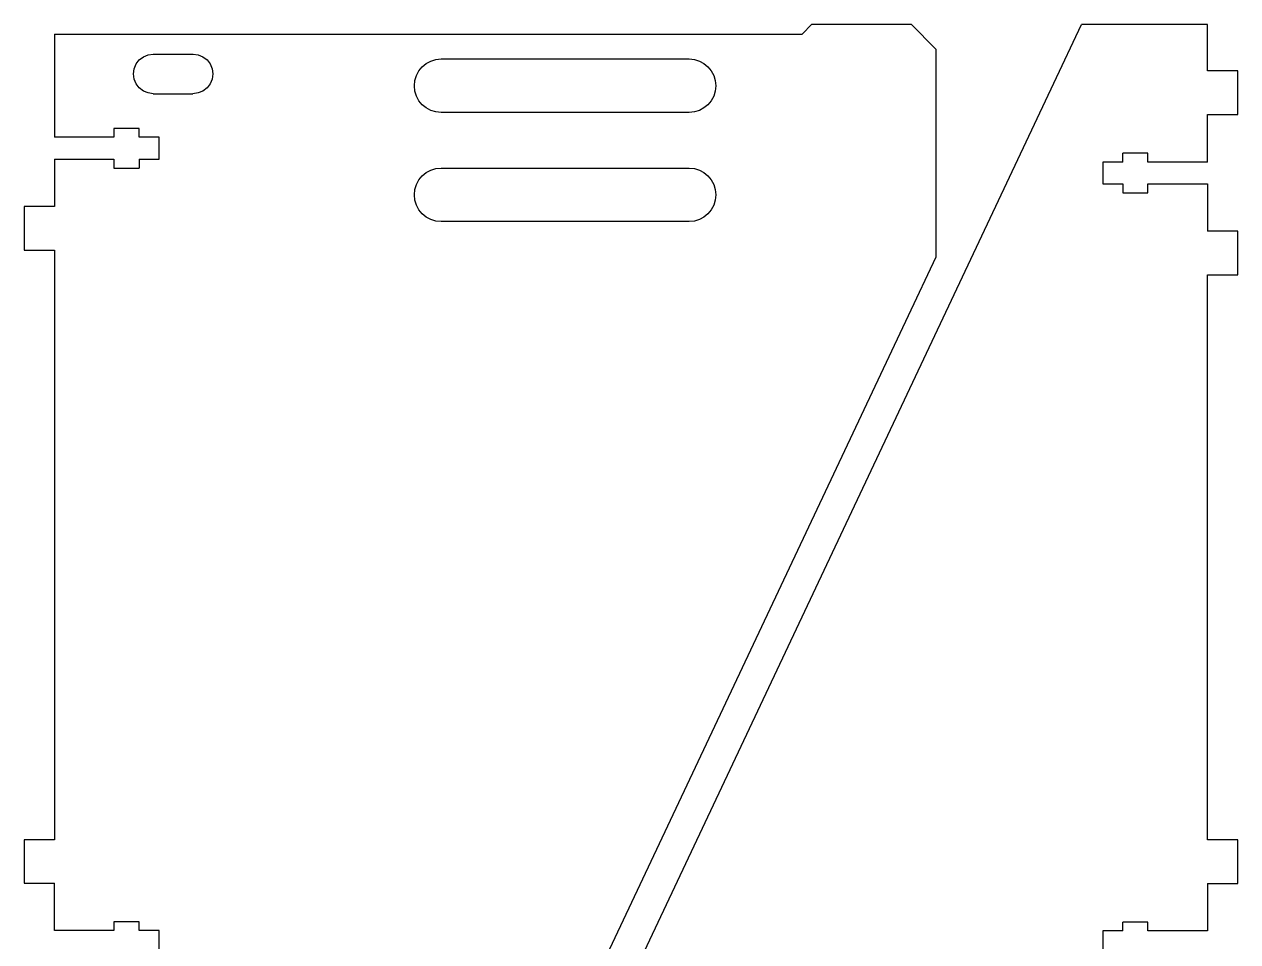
# Model space of a CAD drawing. Extents: x 0 to 621, y -370 to 0.
# Drawn here: x 376.2 to 620.9, y -185 to 0 of the extents above; entities that cross this region are included whole.
import ezdxf

# ---------------------------------------------------------------- set-up
doc = ezdxf.new("R2010")
doc.units = 0
doc.layers.get('0').update_dxf_attribs({"linetype": 'CONTINUOUS'})

# ---------------------------------------------------------------- blocks, each defined once
blk = doc.blocks.new('BLOCK_2481')
at = {"color": 7}
blk.add_lwpolyline([(620.94, -50.52), (620.94, -41.72)], dxfattribs=at)
blk = doc.blocks.new('BLOCK_2486')
at = {"color": 7}
blk.add_lwpolyline([(398.73, -8), (399.36, -7.17)], dxfattribs=at)
blk = doc.blocks.new('BLOCK_2487')
at = {"color": 7}
blk.add_lwpolyline([(414.05, -8.96), (414.19, -10)], dxfattribs=at)
blk = doc.blocks.new('BLOCK_2488')
at = {"color": 7}
blk.add_lwpolyline([(413.65, -8), (414.05, -8.96)], dxfattribs=at)
blk = doc.blocks.new('BLOCK_2489')
at = {"color": 7}
blk.add_lwpolyline([(394.25, -182.8), (382.25, -182.8)], dxfattribs=at)
blk = doc.blocks.new('BLOCK_2490')
at = {"color": 7}
blk.add_lwpolyline([(402.19, -14), (401.16, -13.86)], dxfattribs=at)
blk = doc.blocks.new('BLOCK_2491')
at = {"color": 7}
blk.add_lwpolyline([(410.25, -6), (411.22, -6.14)], dxfattribs=at)
blk = doc.blocks.new('BLOCK_2492')
at = {"color": 7}
blk.add_lwpolyline([(402.19, -6), (410.25, -6)], dxfattribs=at)
blk = doc.blocks.new('BLOCK_2494')
at = {"color": 7}
blk.add_lwpolyline([(535.05, 0), (555.05, 0)], dxfattribs=at)
blk = doc.blocks.new('BLOCK_2495')
at = {"color": 7}
blk.add_lwpolyline([(399.35, -22.79), (399.35, -20.99)], dxfattribs=at)
blk = doc.blocks.new('BLOCK_2496')
at = {"color": 7}
blk.add_lwpolyline([(394.25, -22.79), (382.25, -22.79)], dxfattribs=at)
blk = doc.blocks.new('BLOCK_2497')
at = {"color": 7}
blk.add_lwpolyline([(394.25, -20.99), (394.25, -22.79)], dxfattribs=at)
blk = doc.blocks.new('BLOCK_2498')
at = {"color": 7}
blk.add_lwpolyline([(382.25, -27.19), (382.25, -36.75)], dxfattribs=at)
blk = doc.blocks.new('BLOCK_2524')
at = {"color": 7}
blk.add_lwpolyline([(414.05, -11.04), (413.65, -12)], dxfattribs=at)
blk = doc.blocks.new('BLOCK_2528')
at = {"color": 7}
blk.add_lwpolyline([(614.84, -182.86), (602.84, -182.86)], dxfattribs=at)
blk = doc.blocks.new('BLOCK_2536')
at = {"color": 7}
blk.add_lwpolyline([(382.25, -36.75), (376.15, -36.75)], dxfattribs=at)
blk = doc.blocks.new('BLOCK_2537')
at = {"color": 7}
blk.add_lwpolyline([(376.15, -36.75), (376.15, -45.55)], dxfattribs=at)
blk = doc.blocks.new('BLOCK_2538')
at = {"color": 7}
blk.add_lwpolyline([(376.15, -45.55), (382.25, -45.55)], dxfattribs=at)
blk = doc.blocks.new('BLOCK_2539')
at = {"color": 7}
blk.add_lwpolyline([(382.25, -45.55), (382.25, -164.45)], dxfattribs=at)
blk = doc.blocks.new('BLOCK_2541')
at = {"color": 7}
blk.add_lwpolyline([(555.05, 0), (560.05, -5)], dxfattribs=at)
blk = doc.blocks.new('BLOCK_2542')
at = {"color": 7}
blk.add_lwpolyline([(533.05, -2), (535.05, 0)], dxfattribs=at)
blk = doc.blocks.new('BLOCK_2543')
at = {"color": 7}
blk.add_lwpolyline([(398.33, -11.04), (398.19, -10)], dxfattribs=at)
blk = doc.blocks.new('BLOCK_2544')
at = {"color": 7}
blk.add_lwpolyline([(620.94, -164.51), (614.84, -164.51)], dxfattribs=at)
blk = doc.blocks.new('BLOCK_2545')
at = {"color": 7}
blk.add_lwpolyline([(614.84, -164.51), (614.84, -50.52)], dxfattribs=at)
blk = doc.blocks.new('BLOCK_2549')
at = {"color": 7}
blk.add_lwpolyline([(614.84, -173.31), (614.84, -182.86)], dxfattribs=at)
blk = doc.blocks.new('BLOCK_2551')
at = {"color": 7}
blk.add_lwpolyline([(614.84, -18.22), (620.94, -18.22)], dxfattribs=at)
blk = doc.blocks.new('BLOCK_2552')
at = {"color": 7}
blk.add_lwpolyline([(620.94, -18.22), (620.94, -9.42)], dxfattribs=at)
blk = doc.blocks.new('BLOCK_2553')
at = {"color": 7}
blk.add_lwpolyline([(620.94, -9.42), (614.84, -9.42)], dxfattribs=at)
blk = doc.blocks.new('BLOCK_2554')
at = {"color": 7}
blk.add_lwpolyline([(614.84, -9.42), (614.84, -0.06)], dxfattribs=at)
blk = doc.blocks.new('BLOCK_2555')
at = {"color": 7}
blk.add_lwpolyline([(620.94, -41.72), (614.84, -41.72)], dxfattribs=at)
blk = doc.blocks.new('BLOCK_2556')
at = {"color": 7}
blk.add_lwpolyline([(614.84, -50.52), (620.94, -50.52)], dxfattribs=at)
blk = doc.blocks.new('BLOCK_2557')
at = {"color": 7}
blk.add_lwpolyline([(403.35, -187.2), (403.35, -182.8)], dxfattribs=at)
blk = doc.blocks.new('BLOCK_2558')
at = {"color": 7}
blk.add_lwpolyline([(560.05, -47), (407.65, -370)], dxfattribs=at)
blk = doc.blocks.new('BLOCK_2561')
at = {"color": 7}
blk.add_lwpolyline([(411.22, -13.86), (410.19, -14)], dxfattribs=at)
blk = doc.blocks.new('BLOCK_2563')
at = {"color": 7}
blk.add_lwpolyline([(382.25, -182.8), (382.25, -173.25)], dxfattribs=at)
blk = doc.blocks.new('BLOCK_2576')
at = {"color": 7}
blk.add_lwpolyline([(403.35, -27.19), (403.35, -22.79)], dxfattribs=at)
blk = doc.blocks.new('BLOCK_2577')
at = {"color": 7}
blk.add_lwpolyline([(399.35, -27.19), (403.35, -27.19)], dxfattribs=at)
blk = doc.blocks.new('BLOCK_2578')
at = {"color": 7}
blk.add_lwpolyline([(399.35, -27.19), (399.35, -28.99)], dxfattribs=at)
blk = doc.blocks.new('BLOCK_2579')
at = {"color": 7}
blk.add_lwpolyline([(382.25, -27.19), (394.25, -27.19)], dxfattribs=at)
blk = doc.blocks.new('BLOCK_2580')
at = {"color": 7}
blk.add_lwpolyline([(394.25, -27.19), (394.25, -28.99)], dxfattribs=at)
blk = doc.blocks.new('BLOCK_2581')
at = {"color": 7}
blk.add_lwpolyline([(403.35, -22.79), (399.35, -22.79)], dxfattribs=at)
blk = doc.blocks.new('BLOCK_2582')
at = {"color": 7}
blk.add_lwpolyline([(413.02, -7.17), (413.65, -8)], dxfattribs=at)
blk = doc.blocks.new('BLOCK_2583')
at = {"color": 7}
blk.add_lwpolyline([(412.19, -6.54), (413.02, -7.17)], dxfattribs=at)
blk = doc.blocks.new('BLOCK_2584')
at = {"color": 7}
blk.add_lwpolyline([(411.22, -6.14), (412.19, -6.54)], dxfattribs=at)
blk = doc.blocks.new('BLOCK_2586')
at = {"color": 7}
blk.add_lwpolyline([(400.19, -6.54), (401.16, -6.14)], dxfattribs=at)
blk = doc.blocks.new('BLOCK_2587')
at = {"color": 7}
blk.add_lwpolyline([(401.16, -6.14), (402.19, -6)], dxfattribs=at)
blk = doc.blocks.new('BLOCK_2588')
at = {"color": 7}
blk.add_lwpolyline([(398.33, -8.96), (398.73, -8)], dxfattribs=at)
blk = doc.blocks.new('BLOCK_2589')
at = {"color": 7}
blk.add_lwpolyline([(593.74, -182.86), (593.74, -187.26)], dxfattribs=at)
blk = doc.blocks.new('BLOCK_2590')
at = {"color": 7}
blk.add_lwpolyline([(437.04, -323.06), (589.44, -0.06)], dxfattribs=at)
blk = doc.blocks.new('BLOCK_2591')
at = {"color": 7}
blk.add_lwpolyline([(597.74, -182.86), (593.74, -182.86)], dxfattribs=at)
blk = doc.blocks.new('BLOCK_2592')
at = {"color": 7}
blk.add_lwpolyline([(597.74, -182.86), (597.74, -181.06)], dxfattribs=at)
blk = doc.blocks.new('BLOCK_2594')
at = {"color": 7}
blk.add_lwpolyline([(614.84, -0.06), (589.44, -0.06)], dxfattribs=at)
blk = doc.blocks.new('BLOCK_2600')
at = {"color": 7}
blk.add_lwpolyline([(602.84, -181.06), (597.74, -181.06)], dxfattribs=at)
blk = doc.blocks.new('BLOCK_2603')
at = {"color": 7}
blk.add_lwpolyline([(593.74, -27.78), (593.74, -32.18)], dxfattribs=at)
blk = doc.blocks.new('BLOCK_2604')
at = {"color": 7}
blk.add_lwpolyline([(597.74, -27.78), (593.74, -27.78)], dxfattribs=at)
blk = doc.blocks.new('BLOCK_2605')
at = {"color": 7}
blk.add_lwpolyline([(597.74, -27.78), (597.74, -25.98)], dxfattribs=at)
blk = doc.blocks.new('BLOCK_2606')
at = {"color": 7}
blk.add_lwpolyline([(614.84, -27.78), (602.84, -27.78)], dxfattribs=at)
blk = doc.blocks.new('BLOCK_2607')
at = {"color": 7}
blk.add_lwpolyline([(593.74, -32.18), (597.74, -32.18)], dxfattribs=at)
blk = doc.blocks.new('BLOCK_2608')
at = {"color": 7}
blk.add_lwpolyline([(602.84, -32.18), (614.84, -32.18)], dxfattribs=at)
blk = doc.blocks.new('BLOCK_2609')
at = {"color": 7}
blk.add_lwpolyline([(597.74, -33.98), (602.84, -33.98)], dxfattribs=at)
blk = doc.blocks.new('BLOCK_2610')
at = {"color": 7}
blk.add_lwpolyline([(602.84, -25.98), (597.74, -25.98)], dxfattribs=at)
blk = doc.blocks.new('BLOCK_2611')
at = {"color": 7}
blk.add_lwpolyline([(597.74, -32.18), (597.74, -33.98)], dxfattribs=at)
blk = doc.blocks.new('BLOCK_2612')
at = {"color": 7}
blk.add_lwpolyline([(614.84, -27.78), (614.84, -18.22)], dxfattribs=at)
blk = doc.blocks.new('BLOCK_2613')
at = {"color": 7}
blk.add_lwpolyline([(614.84, -32.18), (614.84, -41.72)], dxfattribs=at)
blk = doc.blocks.new('BLOCK_2617')
at = {"color": 7}
blk.add_lwpolyline([(602.84, -33.98), (602.84, -32.18)], dxfattribs=at)
blk = doc.blocks.new('BLOCK_2618')
at = {"color": 7}
blk.add_lwpolyline([(602.84, -27.78), (602.84, -25.98)], dxfattribs=at)
blk = doc.blocks.new('BLOCK_2619')
at = {"color": 7}
blk.add_lwpolyline([(399.35, -182.8), (399.35, -181)], dxfattribs=at)
blk = doc.blocks.new('BLOCK_2620')
at = {"color": 7}
blk.add_lwpolyline([(414.19, -10), (414.05, -11.04)], dxfattribs=at)
blk = doc.blocks.new('BLOCK_2621')
at = {"color": 7}
blk.add_lwpolyline([(412.19, -13.46), (411.22, -13.86)], dxfattribs=at)
blk = doc.blocks.new('BLOCK_2626')
at = {"color": 7}
blk.add_lwpolyline([(376.15, -173.25), (382.25, -173.25)], dxfattribs=at)
blk = doc.blocks.new('BLOCK_2627')
at = {"color": 7}
blk.add_lwpolyline([(382.25, -164.45), (376.15, -164.45)], dxfattribs=at)
blk = doc.blocks.new('BLOCK_2628')
at = {"color": 7}
blk.add_lwpolyline([(376.15, -164.45), (376.15, -173.25)], dxfattribs=at)
blk = doc.blocks.new('BLOCK_2630')
at = {"color": 7}
blk.add_lwpolyline([(399.35, -20.99), (394.25, -20.99)], dxfattribs=at)
blk = doc.blocks.new('BLOCK_2631')
at = {"color": 7}
blk.add_lwpolyline([(402.19, -14), (410.19, -14)], dxfattribs=at)
blk = doc.blocks.new('BLOCK_2632')
at = {"color": 7}
blk.add_lwpolyline([(403.35, -182.8), (399.35, -182.8)], dxfattribs=at)
blk = doc.blocks.new('BLOCK_2633')
at = {"color": 7}
blk.add_lwpolyline([(399.35, -181), (394.25, -181)], dxfattribs=at)
blk = doc.blocks.new('BLOCK_2634')
at = {"color": 7}
blk.add_lwpolyline([(394.25, -28.99), (399.35, -28.99)], dxfattribs=at)
blk = doc.blocks.new('BLOCK_2635')
at = {"color": 7}
blk.add_lwpolyline([(400.19, -13.46), (399.36, -12.83)], dxfattribs=at)
blk = doc.blocks.new('BLOCK_2636')
at = {"color": 7}
blk.add_lwpolyline([(399.36, -12.83), (398.73, -12)], dxfattribs=at)
blk = doc.blocks.new('BLOCK_2637')
at = {"color": 7}
blk.add_lwpolyline([(399.36, -7.17), (400.19, -6.54)], dxfattribs=at)
blk = doc.blocks.new('BLOCK_2638')
at = {"color": 7}
blk.add_lwpolyline([(382.25, -2), (382.25, -22.79)], dxfattribs=at)
blk = doc.blocks.new('BLOCK_2639')
at = {"color": 7}
blk.add_lwpolyline([(560.05, -5), (560.05, -47)], dxfattribs=at)
blk = doc.blocks.new('BLOCK_2640')
at = {"color": 7}
blk.add_lwpolyline([(398.73, -12), (398.33, -11.04)], dxfattribs=at)
blk = doc.blocks.new('BLOCK_2641')
at = {"color": 7}
blk.add_lwpolyline([(398.19, -10), (398.33, -8.96)], dxfattribs=at)
blk = doc.blocks.new('BLOCK_2642')
at = {"color": 7}
blk.add_lwpolyline([(401.16, -13.86), (400.19, -13.46)], dxfattribs=at)
blk = doc.blocks.new('BLOCK_2643')
at = {"color": 7}
blk.add_lwpolyline([(394.25, -181), (394.25, -182.8)], dxfattribs=at)
blk = doc.blocks.new('BLOCK_2646')
at = {"color": 7}
blk.add_lwpolyline([(614.84, -173.31), (620.94, -173.31)], dxfattribs=at)
blk = doc.blocks.new('BLOCK_2647')
at = {"color": 7}
blk.add_lwpolyline([(620.94, -173.31), (620.94, -164.51)], dxfattribs=at)
blk = doc.blocks.new('BLOCK_2651')
at = {"color": 7}
blk.add_lwpolyline([(602.84, -182.86), (602.84, -181.06)], dxfattribs=at)
blk = doc.blocks.new('BLOCK_2658')
at = {"color": 7}
blk.add_lwpolyline([(382.25, -2), (533.05, -2)], dxfattribs=at)
blk = doc.blocks.new('BLOCK_2659')
at = {"color": 7}
blk.add_lwpolyline([(413.02, -12.83), (412.19, -13.46)], dxfattribs=at)
blk = doc.blocks.new('BLOCK_2660')
at = {"color": 7}
blk.add_lwpolyline([(413.65, -12), (413.02, -12.83)], dxfattribs=at)

msp = doc.modelspace()

# ---------------------------------------------------------------- linework, layer by layer
at = {"color": 7}
for points in [[(458.15, -7.42), (459.17, -7.11)], [(459.17, -7.11), (460.26, -7)], [(460.26, -7), (510.26, -7)], [(510.26, -7), (511.34, -7.11)], [(511.34, -7.11), (512.36, -7.42)], [(455.28, -10.3), (455.78, -9.38)], [(455.78, -9.38), (456.44, -8.58)], [(456.44, -8.58), (457.24, -7.92)], [(457.24, -7.92), (458.15, -7.42)], [(512.36, -7.42), (513.27, -7.92)], [(513.27, -7.92), (514.07, -8.58)], [(514.07, -8.58), (514.73, -9.38)], [(514.73, -9.38), (515.23, -10.3)], [(454.86, -12.4), (454.96, -11.31)], [(454.96, -11.31), (455.28, -10.3)], [(515.23, -10.3), (515.55, -11.31)], [(515.55, -11.31), (515.66, -12.4)], [(454.96, -13.49), (454.86, -12.4)], [(455.28, -14.5), (454.96, -13.49)], [(455.78, -15.42), (455.28, -14.5)], [(515.23, -14.5), (514.73, -15.42)], [(515.55, -13.49), (515.23, -14.5)], [(515.66, -12.4), (515.55, -13.49)], [(456.44, -16.22), (455.78, -15.42)], [(457.24, -16.88), (456.44, -16.22)], [(458.15, -17.38), (457.24, -16.88)], [(513.27, -16.88), (512.36, -17.38)], [(514.07, -16.22), (513.27, -16.88)], [(514.73, -15.42), (514.07, -16.22)], [(459.17, -17.69), (458.15, -17.38)], [(460.26, -17.8), (459.17, -17.69)], [(510.26, -17.8), (460.26, -17.8)], [(511.34, -17.69), (510.26, -17.8)], [(512.36, -17.38), (511.34, -17.69)], [(458.15, -29.42), (459.17, -29.11)], [(459.17, -29.11), (460.26, -29)], [(460.26, -29), (510.26, -29)], [(510.26, -29), (511.34, -29.11)], [(511.34, -29.11), (512.36, -29.42)], [(455.28, -32.3), (455.78, -31.38)], [(455.78, -31.38), (456.44, -30.58)], [(456.44, -30.58), (457.24, -29.92)], [(457.24, -29.92), (458.15, -29.42)], [(512.36, -29.42), (513.27, -29.92)], [(513.27, -29.92), (514.07, -30.58)], [(514.07, -30.58), (514.73, -31.38)], [(514.73, -31.38), (515.23, -32.3)], [(454.86, -34.4), (454.96, -33.31)], [(454.96, -33.31), (455.28, -32.3)], [(515.23, -32.3), (515.55, -33.31)], [(515.55, -33.31), (515.66, -34.4)], [(454.96, -35.49), (454.86, -34.4)], [(455.28, -36.5), (454.96, -35.49)], [(455.78, -37.42), (455.28, -36.5)], [(515.23, -36.5), (514.73, -37.42)], [(515.55, -35.49), (515.23, -36.5)], [(515.66, -34.4), (515.55, -35.49)], [(456.44, -38.22), (455.78, -37.42)], [(457.24, -38.88), (456.44, -38.22)], [(458.15, -39.38), (457.24, -38.88)], [(513.27, -38.88), (512.36, -39.38)], [(514.07, -38.22), (513.27, -38.88)], [(514.73, -37.42), (514.07, -38.22)], [(459.17, -39.69), (458.15, -39.38)], [(460.26, -39.8), (459.17, -39.69)], [(510.26, -39.8), (460.26, -39.8)], [(511.34, -39.69), (510.26, -39.8)], [(512.36, -39.38), (511.34, -39.69)]]:
    msp.add_lwpolyline(points, dxfattribs=at)

# ---------------------------------------------------------------- block references
for name in ['BLOCK_2542', 'BLOCK_2494', 'BLOCK_2638', 'BLOCK_2658', 'BLOCK_2590', 'BLOCK_2541', 'BLOCK_2594', 'BLOCK_2554', 'BLOCK_2486', 'BLOCK_2637', 'BLOCK_2586', 'BLOCK_2587', 'BLOCK_2492', 'BLOCK_2491', 'BLOCK_2584', 'BLOCK_2583', 'BLOCK_2582', 'BLOCK_2639', 'BLOCK_2641', 'BLOCK_2588', 'BLOCK_2488', 'BLOCK_2487', 'BLOCK_2553', 'BLOCK_2552', 'BLOCK_2543', 'BLOCK_2640', 'BLOCK_2636', 'BLOCK_2660', 'BLOCK_2524', 'BLOCK_2620', 'BLOCK_2635', 'BLOCK_2642', 'BLOCK_2490', 'BLOCK_2631', 'BLOCK_2561', 'BLOCK_2621', 'BLOCK_2659', 'BLOCK_2551', 'BLOCK_2612', 'BLOCK_2497', 'BLOCK_2630', 'BLOCK_2495', 'BLOCK_2496', 'BLOCK_2581', 'BLOCK_2576', 'BLOCK_2605', 'BLOCK_2610', 'BLOCK_2618', 'BLOCK_2498', 'BLOCK_2579', 'BLOCK_2580', 'BLOCK_2634', 'BLOCK_2577', 'BLOCK_2578', 'BLOCK_2603', 'BLOCK_2604', 'BLOCK_2606', 'BLOCK_2607', 'BLOCK_2611', 'BLOCK_2609', 'BLOCK_2608', 'BLOCK_2617', 'BLOCK_2613', 'BLOCK_2536', 'BLOCK_2537', 'BLOCK_2555', 'BLOCK_2481', 'BLOCK_2538', 'BLOCK_2539', 'BLOCK_2558', 'BLOCK_2545', 'BLOCK_2556', 'BLOCK_2627', 'BLOCK_2628', 'BLOCK_2544', 'BLOCK_2647', 'BLOCK_2626', 'BLOCK_2563', 'BLOCK_2549', 'BLOCK_2646', 'BLOCK_2633', 'BLOCK_2643', 'BLOCK_2619', 'BLOCK_2592', 'BLOCK_2600', 'BLOCK_2651', 'BLOCK_2489', 'BLOCK_2632', 'BLOCK_2557', 'BLOCK_2589', 'BLOCK_2591', 'BLOCK_2528']:
    msp.add_blockref(name, (0, 0))

doc.saveas('drawing.dxf')
